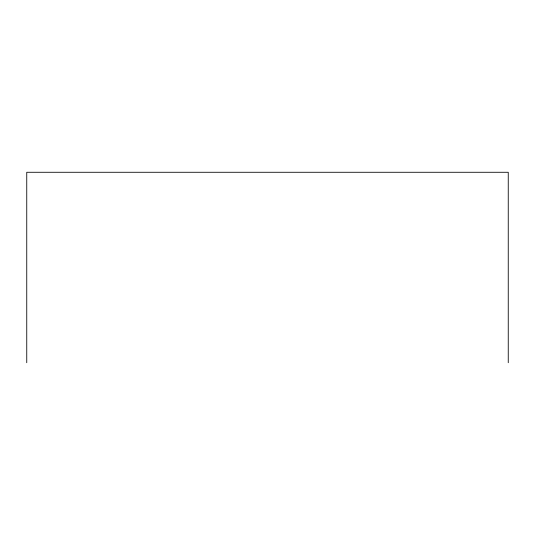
<?xml version="1.0" encoding="UTF-8"?>
<svg xmlns="http://www.w3.org/2000/svg" width="535" height="535" viewBox="0 0 535 535"><rect width="100%" height="100%" fill="white"/><g stroke="black" fill="none" stroke-linecap="round" stroke-linejoin="round"><path stroke-width="0.8" d="M508.25 362.723L508.25 172.277L26.75 172.277L26.75 362.723"/></g></svg>
